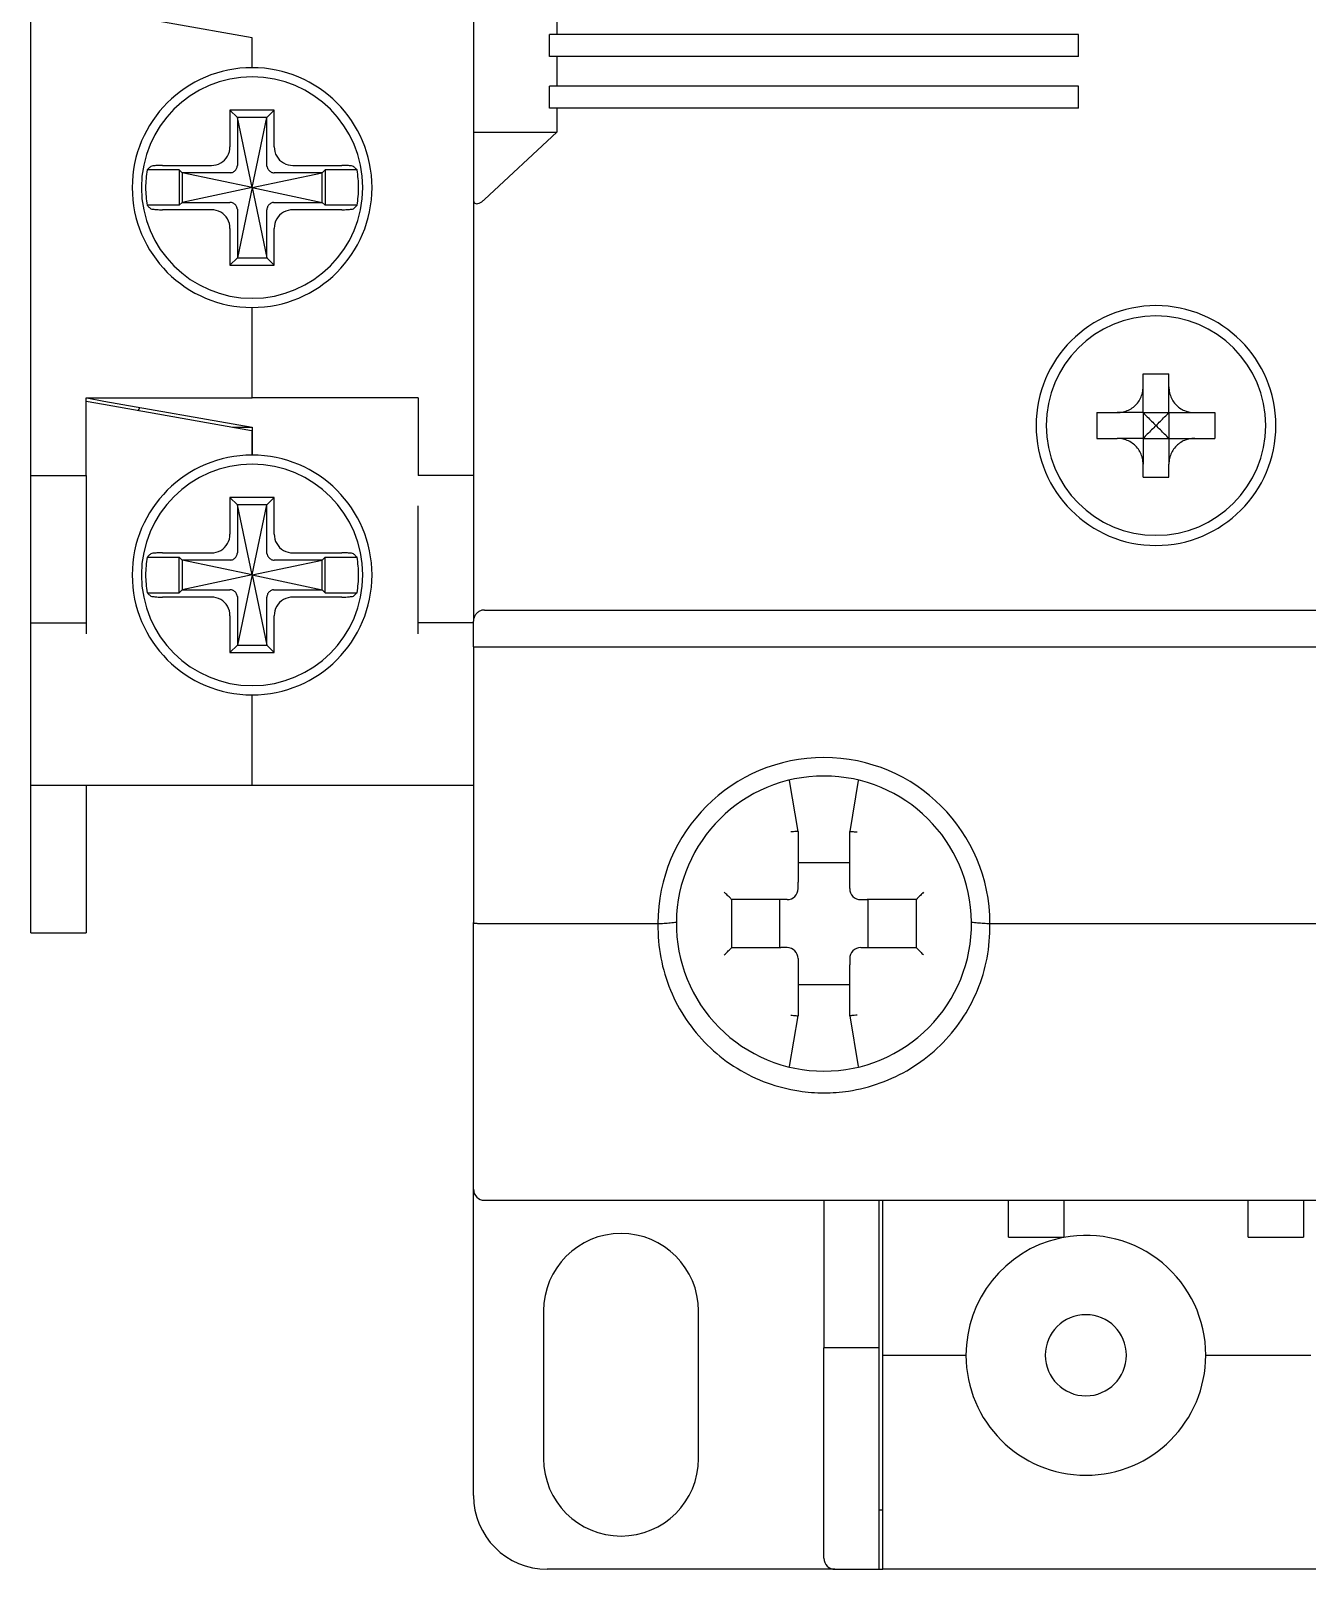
# Model space of a CAD drawing. Header units: millimetres. Extents: x 0 to 3804, y 0 to 2690.
# Drawn here: x 2008.78 to 2043.38, y 1877.71 to 1919.41 of the extents above; entities that cross this region are included whole.
import ezdxf

# ---------------------------------------------------------------- set-up
doc = ezdxf.new("R2010")
doc.units = ezdxf.units.MM
doc.linetypes.add('HIDDEN', pattern=[9.525, 6.35, -3.175])
doc.layers.add('도면층1', color=3, linetype='Continuous')
doc.layers.add('도면층2', color=3, linetype='HIDDEN')

msp = doc.modelspace()

# ---------------------------------------------------------------- linework, layer by layer
at = {"color": 7, "linetype": 'Continuous'}
for p, q in [((2023.038, 1920.105), (2023.038, 1919.305)), ((2037.175, 1919.305), (2022.838, 1919.305)), ((2022.838, 1918.705), (2022.838, 1919.305)), ((2037.175, 1918.705), (2037.175, 1919.305)), ((2037.175, 1918.705), (2022.838, 1918.705)), ((2023.038, 1918.705), (2023.038, 1917.905)), ((2037.175, 1917.905), (2022.838, 1917.905)), ((2022.838, 1917.305), (2022.838, 1917.905)), ((2037.175, 1917.305), (2037.175, 1917.905)), ((2037.175, 1917.305), (2022.838, 1917.305)), ((2023.038, 1917.305), (2023.038, 1916.655)), ((2020.775, 1916.655), (2023.038, 1916.655)), ((2023.038, 1916.655), (2021.075, 1914.834)), ((2038.925, 1910.105), (2039.625, 1910.105)), ((2038.925, 1909.755), (2038.925, 1910.105)), ((2039.625, 1909.755), (2039.625, 1910.105)), ((2038.925, 1909.055), (2038.925, 1909.755)), ((2039.625, 1909.055), (2039.625, 1909.755)), ((2037.675, 1909.055), (2038.225, 1909.055)), ((2037.675, 1909.055), (2037.675, 1908.355)), ((2038.925, 1909.055), (2038.225, 1909.055)), ((2038.925, 1909.055), (2039.625, 1909.055)), ((2038.925, 1909.055), (2038.925, 1908.355)), ((2039.625, 1909.055), (2040.325, 1909.055)), ((2039.625, 1909.055), (2039.625, 1908.355)), ((2040.325, 1909.055), (2040.875, 1909.055)), ((2040.875, 1909.055), (2040.875, 1908.355)), ((2037.675, 1908.355), (2038.225, 1908.355)), ((2038.925, 1908.355), (2038.225, 1908.355)), ((2038.925, 1908.355), (2039.625, 1908.355)), ((2038.925, 1908.355), (2038.925, 1907.655)), ((2039.625, 1908.355), (2039.625, 1907.655)), ((2039.625, 1908.355), (2040.325, 1908.355)), ((2040.325, 1908.355), (2040.875, 1908.355)), ((2038.925, 1907.305), (2038.925, 1907.655)), ((2039.625, 1907.305), (2039.625, 1907.655)), ((2038.925, 1907.305), (2039.625, 1907.305))]:
    msp.add_line(p, q, dxfattribs=at)
for radius, start, end in [(3.25, 0, 180), (2.975, 0, 180), (3.25, 180, 0), (2.975, 180, 0)]:
    msp.add_arc((2039.275, 1908.705), radius, start, end, dxfattribs=at)
for points, knots in [([(2020.775, 1914.834), (2020.775, 1914.813), (2020.779, 1914.775), (2020.812, 1914.726), (2020.87, 1914.714), (2020.934, 1914.732), (2021.005, 1914.773), (2021.051, 1914.812), (2021.075, 1914.834)], [0, 0, 0, 0, 0.062268, 0.1126696, 0.1635, 0.2276367, 0.309919, 0.4079756, 0.4079756, 0.4079756, 0.4079756]), ([(2038.225, 1909.055), (2038.279, 1909.055), (2038.386, 1909.067), (2038.536, 1909.119), (2038.669, 1909.202), (2038.779, 1909.312), (2038.862, 1909.445), (2038.914, 1909.595), (2038.925, 1909.702), (2038.925, 1909.755)], [0, 0, 0, 0, 0.161022, 0.318559, 0.472641, 0.627515, 0.781598, 0.939134, 1.100156, 1.100156, 1.100156, 1.100156]), ([(2039.625, 1909.755), (2039.625, 1909.702), (2039.637, 1909.595), (2039.689, 1909.445), (2039.772, 1909.312), (2039.882, 1909.202), (2040.015, 1909.119), (2040.165, 1909.067), (2040.272, 1909.055), (2040.325, 1909.055)], [0, 0, 0, 0, 0.161022, 0.318559, 0.472641, 0.627515, 0.781598, 0.939134, 1.100156, 1.100156, 1.100156, 1.100156]), ([(2038.925, 1909.055), (2038.964, 1909.017), (2039.041, 1908.94), (2039.157, 1908.823), (2039.236, 1908.745), (2039.275, 1908.705)], [0, 0, 0, 0, 0.1618825, 0.327047, 0.4949747, 0.4949747, 0.4949747, 0.4949747]), ([(2039.275, 1908.705), (2039.315, 1908.745), (2039.394, 1908.823), (2039.51, 1908.94), (2039.587, 1909.017), (2039.625, 1909.055)], [0, 0, 0, 0, 0.1679429, 0.3331074, 0.4949747, 0.4949747, 0.4949747, 0.4949747]), ([(2039.275, 1908.705), (2039.236, 1908.666), (2039.157, 1908.587), (2039.041, 1908.471), (2038.964, 1908.394), (2038.925, 1908.355)], [0, 0, 0, 0, 0.1679277, 0.3330923, 0.4949747, 0.4949747, 0.4949747, 0.4949747]), ([(2039.625, 1908.355), (2039.587, 1908.394), (2039.51, 1908.471), (2039.394, 1908.587), (2039.315, 1908.666), (2039.275, 1908.705)], [0, 0, 0, 0, 0.1618624, 0.3270268, 0.4949747, 0.4949747, 0.4949747, 0.4949747]), ([(2038.925, 1907.655), (2038.925, 1907.709), (2038.914, 1907.816), (2038.862, 1907.966), (2038.779, 1908.099), (2038.669, 1908.209), (2038.536, 1908.292), (2038.386, 1908.344), (2038.279, 1908.355), (2038.225, 1908.355)], [0, 0, 0, 0, 0.161022, 0.318559, 0.472641, 0.627515, 0.781598, 0.939134, 1.100156, 1.100156, 1.100156, 1.100156]), ([(2040.325, 1908.355), (2040.272, 1908.355), (2040.165, 1908.344), (2040.015, 1908.292), (2039.882, 1908.209), (2039.772, 1908.099), (2039.689, 1907.966), (2039.637, 1907.816), (2039.625, 1907.709), (2039.625, 1907.655)], [0, 0, 0, 0, 0.161022, 0.318559, 0.472641, 0.627515, 0.781598, 0.939134, 1.100156, 1.100156, 1.100156, 1.100156])]:
    msp.add_open_spline(points, degree=3, knots=knots, dxfattribs=at)
at = {"layer": '도면층1', "color": 7, "linetype": 'Continuous'}
for p, q in [((2008.775, 1907.355), (2008.775, 1954.055)), ((2020.775, 1942.705), (2020.775, 1918.705)), ((2014.775, 1919.212), (2010.275, 1920.005)), ((2014.775, 1919.212), (2010.275, 1920.005)), ((2014.775, 1918.405), (2014.775, 1919.212)), ((2014.775, 1918.405), (2014.775, 1919.212)), ((2020.775, 1918.705), (2020.775, 1917.032)), ((2014.375, 1917.055), (2014.175, 1917.255)), ((2014.175, 1917.255), (2014.175, 1916.26)), ((2015.375, 1917.255), (2014.175, 1917.255)), ((2014.775, 1915.155), (2014.375, 1917.055)), ((2015.175, 1917.055), (2014.375, 1917.055)), ((2014.375, 1917.055), (2014.375, 1915.757)), ((2014.775, 1915.155), (2015.175, 1917.055)), ((2015.175, 1917.055), (2015.375, 1917.255)), ((2015.175, 1915.757), (2015.175, 1917.055)), ((2015.375, 1916.26), (2015.375, 1917.255)), ((2020.775, 1917.032), (2020.775, 1903.405)), ((2012.342, 1915.755), (2013.671, 1915.755)), ((2015.88, 1915.755), (2017.209, 1915.755)), ((2012.795, 1915.635), (2011.929, 1915.635)), ((2012.795, 1915.635), (2012.795, 1914.675)), ((2012.875, 1915.555), (2012.795, 1915.635)), ((2014.775, 1915.155), (2012.875, 1915.555)), ((2014.173, 1915.555), (2012.875, 1915.555)), ((2012.875, 1915.555), (2012.875, 1914.755)), ((2014.775, 1915.155), (2016.675, 1915.555)), ((2016.675, 1915.555), (2015.377, 1915.555)), ((2016.675, 1915.555), (2016.755, 1915.635)), ((2016.675, 1914.755), (2016.675, 1915.555)), ((2017.622, 1915.635), (2016.755, 1915.635)), ((2016.755, 1915.635), (2016.755, 1914.675)), ((2014.775, 1915.155), (2012.875, 1914.755)), ((2014.775, 1915.155), (2014.375, 1913.255)), ((2014.775, 1915.155), (2015.175, 1913.255)), ((2014.775, 1915.155), (2016.675, 1914.755)), ((2012.795, 1914.675), (2011.929, 1914.675)), ((2013.671, 1914.555), (2012.342, 1914.555)), ((2012.875, 1914.755), (2012.795, 1914.675)), ((2012.875, 1914.755), (2014.173, 1914.755)), ((2014.375, 1914.553), (2014.375, 1913.255)), ((2015.175, 1913.255), (2015.175, 1914.553)), ((2015.377, 1914.755), (2016.675, 1914.755)), ((2017.209, 1914.555), (2015.88, 1914.555)), ((2016.675, 1914.755), (2016.755, 1914.675)), ((2017.622, 1914.675), (2016.755, 1914.675)), ((2014.175, 1914.05), (2014.175, 1913.055)), ((2015.375, 1913.055), (2015.375, 1914.05)), ((2014.375, 1913.255), (2014.175, 1913.055)), ((2014.375, 1913.255), (2015.175, 1913.255)), ((2015.175, 1913.255), (2015.375, 1913.055)), ((2014.175, 1913.055), (2015.375, 1913.055)), ((2014.775, 1909.455), (2014.775, 1911.905)), ((2014.775, 1909.455), (2014.775, 1911.905)), ((2038.925, 1909.755), (2038.925, 1910.105)), ((2038.925, 1910.105), (2039.625, 1910.105)), ((2039.625, 1909.755), (2039.625, 1910.105)), ((2010.275, 1909.455), (2014.775, 1909.455)), ((2010.275, 1907.355), (2010.275, 1909.455)), ((2010.293, 1909.452), (2010.76, 1909.37)), ((2019.275, 1909.455), (2014.775, 1909.455)), ((2038.925, 1909.055), (2038.925, 1909.755)), ((2039.625, 1909.055), (2039.625, 1909.755)), ((2010.743, 1909.273), (2010.275, 1909.355)), ((2014.758, 1908.565), (2010.743, 1909.273)), ((2010.76, 1909.37), (2014.775, 1908.662)), ((2037.675, 1909.055), (2037.675, 1908.355)), ((2037.675, 1909.055), (2038.225, 1909.055)), ((2038.925, 1909.055), (2038.225, 1909.055)), ((2038.925, 1909.055), (2038.925, 1908.355)), ((2038.925, 1909.055), (2039.625, 1909.055)), ((2039.625, 1909.055), (2040.325, 1909.055)), ((2039.625, 1909.055), (2039.625, 1908.355)), ((2040.325, 1909.055), (2040.875, 1909.055)), ((2040.875, 1909.055), (2040.875, 1908.355)), ((2014.775, 1908.655), (2014.245, 1908.655)), ((2014.775, 1908.662), (2014.775, 1908.562)), ((2014.775, 1908.562), (2014.758, 1908.565)), ((2014.775, 1908.562), (2014.775, 1907.905)), ((2014.775, 1907.905), (2014.775, 1908.562)), ((2037.675, 1908.355), (2038.225, 1908.355)), ((2038.925, 1908.355), (2038.225, 1908.355)), ((2038.925, 1908.355), (2038.925, 1907.655)), ((2038.925, 1908.355), (2039.625, 1908.355)), ((2039.625, 1908.355), (2040.325, 1908.355)), ((2039.625, 1908.355), (2039.625, 1907.655)), ((2040.325, 1908.355), (2040.875, 1908.355)), ((2038.925, 1907.305), (2038.925, 1907.655)), ((2039.625, 1907.305), (2039.625, 1907.655)), ((2008.775, 1903.355), (2008.775, 1907.355)), ((2008.775, 1907.355), (2010.275, 1907.355)), ((2010.275, 1907.355), (2010.275, 1903.355)), ((2038.925, 1907.305), (2039.625, 1907.305)), ((2014.175, 1906.755), (2014.175, 1905.76)), ((2014.375, 1906.555), (2014.175, 1906.755)), ((2015.375, 1906.755), (2014.175, 1906.755)), ((2014.775, 1904.655), (2014.375, 1906.555)), ((2014.375, 1906.555), (2014.375, 1905.257)), ((2015.175, 1906.555), (2014.375, 1906.555)), ((2014.775, 1904.655), (2015.175, 1906.555)), ((2015.175, 1906.555), (2015.375, 1906.755)), ((2015.175, 1905.257), (2015.175, 1906.555)), ((2015.375, 1905.76), (2015.375, 1906.755)), ((2011.929, 1905.135), (2012.795, 1905.135)), ((2012.342, 1905.255), (2013.671, 1905.255)), ((2012.795, 1904.175), (2012.795, 1905.135)), ((2012.875, 1905.055), (2012.795, 1905.135)), ((2014.775, 1904.655), (2012.875, 1905.055)), ((2014.173, 1905.055), (2012.875, 1905.055)), ((2012.875, 1905.055), (2012.875, 1904.255)), ((2014.775, 1904.655), (2016.675, 1905.055)), ((2016.675, 1905.055), (2015.377, 1905.055)), ((2015.88, 1905.255), (2017.209, 1905.255)), ((2016.675, 1905.055), (2016.755, 1905.135)), ((2016.675, 1904.255), (2016.675, 1905.055)), ((2016.755, 1905.135), (2017.622, 1905.135)), ((2016.755, 1904.175), (2016.755, 1905.135)), ((2014.775, 1904.655), (2012.875, 1904.255)), ((2014.775, 1904.655), (2014.375, 1902.755)), ((2014.775, 1904.655), (2015.175, 1902.755)), ((2014.775, 1904.655), (2016.675, 1904.255)), ((2011.929, 1904.175), (2012.795, 1904.175)), ((2013.671, 1904.055), (2012.342, 1904.055)), ((2012.875, 1904.255), (2012.795, 1904.175)), ((2012.875, 1904.255), (2014.173, 1904.255)), ((2014.375, 1904.053), (2014.375, 1902.755)), ((2015.175, 1902.755), (2015.175, 1904.053)), ((2015.377, 1904.255), (2016.675, 1904.255)), ((2017.209, 1904.055), (2015.88, 1904.055)), ((2016.675, 1904.255), (2016.755, 1904.175)), ((2016.755, 1904.175), (2017.622, 1904.175)), ((2021.075, 1903.705), (2075.475, 1903.705)), ((2008.775, 1903.355), (2010.275, 1903.355)), ((2008.775, 1903.055), (2008.775, 1903.355)), ((2010.275, 1903.355), (2010.275, 1903.055)), ((2014.175, 1903.55), (2014.175, 1902.555)), ((2015.375, 1902.555), (2015.375, 1903.55)), ((2020.775, 1902.705), (2020.775, 1903.405)), ((2008.775, 1898.955), (2008.775, 1903.055)), ((2014.375, 1902.755), (2014.175, 1902.555)), ((2014.175, 1902.555), (2015.375, 1902.555)), ((2014.375, 1902.755), (2015.175, 1902.755)), ((2015.175, 1902.755), (2015.375, 1902.555)), ((2020.775, 1902.705), (2075.775, 1902.705)), ((2020.775, 1902.705), (2020.775, 1895.232)), ((2014.775, 1898.955), (2014.775, 1901.405)), ((2014.775, 1898.955), (2014.775, 1901.405)), ((2029.575, 1897.705), (2029.344, 1899.081)), ((2031.207, 1899.081), (2030.975, 1897.705)), ((2008.775, 1894.955), (2008.775, 1898.955)), ((2008.775, 1898.955), (2010.275, 1898.955)), ((2010.275, 1898.955), (2010.275, 1894.955)), ((2010.275, 1898.955), (2014.775, 1898.955)), ((2014.775, 1898.955), (2020.775, 1898.955)), ((2029.575, 1897.705), (2029.575, 1896.326)), ((2029.575, 1897.705), (2029.575, 1896.326)), ((2030.975, 1896.326), (2030.975, 1897.705)), ((2030.975, 1896.326), (2030.975, 1897.705)), ((2030.975, 1896.855), (2029.575, 1896.855)), ((2029.575, 1896.155), (2029.575, 1896.326)), ((2030.975, 1896.155), (2030.975, 1896.326)), ((2029.105, 1895.855), (2027.775, 1895.855)), ((2029.105, 1895.855), (2027.775, 1895.855)), ((2027.775, 1894.555), (2027.775, 1895.855)), ((2029.075, 1895.855), (2029.075, 1894.555)), ((2029.275, 1895.855), (2029.105, 1895.855)), ((2031.275, 1895.855), (2031.446, 1895.855)), ((2032.775, 1895.855), (2031.446, 1895.855)), ((2032.775, 1895.855), (2031.446, 1895.855)), ((2031.475, 1894.555), (2031.475, 1895.855)), ((2032.775, 1895.855), (2032.775, 1894.555)), ((2008.775, 1894.955), (2010.275, 1894.955)), ((2020.775, 1888.005), (2020.775, 1895.232)), ((2020.775, 1888.005), (2020.775, 1895.232)), ((2021.075, 1895.205), (2025.775, 1895.205)), ((2034.775, 1895.205), (2043.775, 1895.205)), ((2027.775, 1894.555), (2029.105, 1894.555)), ((2027.775, 1894.555), (2029.105, 1894.555)), ((2029.275, 1894.555), (2029.105, 1894.555)), ((2031.275, 1894.555), (2031.446, 1894.555)), ((2031.446, 1894.555), (2032.775, 1894.555)), ((2031.446, 1894.555), (2032.775, 1894.555)), ((2029.575, 1894.255), (2029.575, 1894.085)), ((2029.575, 1894.085), (2029.575, 1892.705)), ((2029.575, 1894.085), (2029.575, 1892.705)), ((2030.975, 1894.255), (2030.975, 1894.085)), ((2030.975, 1892.705), (2030.975, 1894.085)), ((2030.975, 1892.705), (2030.975, 1894.085)), ((2029.575, 1893.555), (2030.975, 1893.555)), ((2029.344, 1891.33), (2029.575, 1892.705)), ((2030.975, 1892.705), (2031.207, 1891.33)), ((2020.775, 1879.705), (2020.775, 1888.005)), ((2021.075, 1887.705), (2075.475, 1887.705)), ((2030.275, 1887.705), (2030.275, 1883.705)), ((2031.775, 1883.705), (2031.775, 1887.705)), ((2031.875, 1883.705), (2031.875, 1887.705)), ((2035.275, 1886.705), (2035.275, 1887.705)), ((2036.775, 1887.705), (2036.775, 1886.705)), ((2041.775, 1886.705), (2041.775, 1887.705)), ((2043.275, 1887.705), (2043.275, 1886.705)), ((2035.275, 1886.705), (2036.775, 1886.705)), ((2041.775, 1886.705), (2043.275, 1886.705)), ((2022.675, 1884.705), (2022.675, 1880.705)), ((2026.875, 1880.705), (2026.875, 1884.705)), ((2030.275, 1878.005), (2030.275, 1883.705)), ((2031.775, 1883.705), (2030.275, 1883.705)), ((2031.775, 1883.505), (2031.775, 1883.705)), ((2031.875, 1883.505), (2031.875, 1883.705)), ((2031.775, 1877.705), (2031.775, 1883.505)), ((2031.875, 1877.705), (2031.875, 1883.505)), ((2031.875, 1883.505), (2034.125, 1883.505)), ((2040.625, 1883.505), (2043.475, 1883.505)), ((2031.875, 1879.305), (2031.775, 1879.305)), ((2030.575, 1877.705), (2022.775, 1877.705)), ((2030.575, 1877.705), (2031.775, 1877.705)), ((2031.775, 1877.705), (2031.875, 1877.705)), ((2064.675, 1877.705), (2031.875, 1877.705))]:
    msp.add_line(p, q, dxfattribs=at)
for centre, radius, start, end in [((2014.775, 1915.155), 3.25, 90, 270), ((2014.775, 1915.155), 3.25, 270, 90), ((2014.775, 1915.155), 3, 0, 180), ((2014.775, 1915.155), 2.886, 170.427, 180), ((2014.775, 1915.155), 2.886, 0, 9.573), ((2014.775, 1915.155), 3, 180, 0), ((2014.775, 1915.155), 2.886, 180, 189.573), ((2014.775, 1915.155), 2.886, 350.427, 0), ((2011.275, 1909.392), 0.5, 324.6211, 337.1222), ((2014.775, 1904.655), 3.25, 90, 270), ((2014.775, 1904.655), 3.25, 270, 90), ((2014.775, 1904.655), 3, 0, 180), ((2014.775, 1904.655), 2.886, 170.427, 180), ((2014.775, 1904.655), 2.886, 0, 9.573), ((2014.775, 1904.655), 3, 180, 0), ((2014.775, 1904.655), 2.886, 180, 189.573), ((2014.775, 1904.655), 2.886, 350.427, 0), ((2030.275, 1895.205), 4.5, 0, 180), ((2030.275, 1895.205), 4, 90, 179.4428), ((2030.275, 1895.205), 4, 0.5582, 90), ((2029.275, 1896.155), 0.3, 270, 0), ((2029.275, 1896.155), 0.3, 270, 0), ((2031.275, 1896.155), 0.3, 180, 270), ((2031.275, 1896.155), 0.3, 180, 270), ((2030.275, 1895.205), 4, 179.4428, 270), ((2030.275, 1895.205), 4, 270, 0.5582), ((2029.275, 1894.255), 0.3, 0, 90), ((2029.275, 1894.255), 0.3, 0, 90), ((2031.275, 1894.255), 0.3, 90, 180), ((2031.275, 1894.255), 0.3, 90, 180), ((2021.075, 1888.005), 0.3, 180, 270), ((2024.775, 1884.705), 2.1, 0, 180), ((2037.375, 1883.505), 3.25, 102.8571, 180), ((2037.375, 1883.505), 3.25, 100.6423, 102.8571), ((2037.375, 1883.505), 3.25, 0, 100.6423), ((2037.375, 1883.505), 1.1, 0, 180), ((2037.375, 1883.505), 3.25, 180, 0), ((2037.375, 1883.505), 1.1, 180, 0), ((2024.775, 1880.705), 2.1, 180, 0), ((2022.775, 1879.705), 2, 180, 270), ((2030.575, 1878.005), 0.3, 180, 270)]:
    msp.add_arc(centre, radius, start, end, dxfattribs=at)
for points, knots in [([(2013.671, 1915.755), (2013.758, 1915.755), (2013.936, 1915.8), (2014.13, 1915.994), (2014.175, 1916.172), (2014.175, 1916.26)], [0, 0, 0, 0, 0.2633827, 0.5223901, 0.7862196, 0.7862196, 0.7862196, 0.7862196]), ([(2015.375, 1916.26), (2015.375, 1916.172), (2015.42, 1915.994), (2015.614, 1915.8), (2015.792, 1915.755), (2015.88, 1915.755)], [0, 0, 0, 0, 0.2633387, 0.5224242, 0.7862196, 0.7862196, 0.7862196, 0.7862196]), ([(2012.029, 1915.728), (2012.018, 1915.718), (2011.996, 1915.697), (2011.962, 1915.666), (2011.94, 1915.646), (2011.929, 1915.635)], [0, 0, 0, 0, 0.0455378, 0.0909437, 0.1362268, 0.1362268, 0.1362268, 0.1362268]), ([(2012.342, 1915.755), (2012.293, 1915.755), (2012.204, 1915.755), (2012.104, 1915.742), (2012.042, 1915.74), (2012.029, 1915.728)], [0, 0, 0, 0, 0.1476378, 0.2614907, 0.3149616, 0.3149616, 0.3149616, 0.3149616]), ([(2014.198, 1915.557), (2014.227, 1915.561), (2014.284, 1915.583), (2014.348, 1915.647), (2014.37, 1915.704), (2014.374, 1915.733)], [0, 0, 0, 0, 0.0874412, 0.1770622, 0.2645034, 0.2645034, 0.2645034, 0.2645034]), ([(2014.374, 1915.733), (2014.374, 1915.736), (2014.375, 1915.741), (2014.375, 1915.749), (2014.375, 1915.755), (2014.375, 1915.757)], [0, 0, 0, 0, 0.00795294, 0.0160539, 0.02427723, 0.02427723, 0.02427723, 0.02427723]), ([(2015.177, 1915.733), (2015.177, 1915.736), (2015.176, 1915.741), (2015.176, 1915.749), (2015.175, 1915.755), (2015.175, 1915.757)], [0, 0, 0, 0, 0.00795294, 0.0160539, 0.02427723, 0.02427723, 0.02427723, 0.02427723]), ([(2015.177, 1915.733), (2015.181, 1915.704), (2015.203, 1915.647), (2015.267, 1915.583), (2015.324, 1915.561), (2015.353, 1915.557)], [0, 0, 0, 0, 0.0874412, 0.1770622, 0.2645034, 0.2645034, 0.2645034, 0.2645034]), ([(2017.522, 1915.728), (2017.508, 1915.74), (2017.447, 1915.742), (2017.347, 1915.755), (2017.258, 1915.755), (2017.209, 1915.755)], [0, 0, 0, 0, 0.0534709, 0.1673238, 0.3149616, 0.3149616, 0.3149616, 0.3149616]), ([(2017.622, 1915.635), (2017.611, 1915.646), (2017.589, 1915.666), (2017.555, 1915.697), (2017.533, 1915.718), (2017.522, 1915.728)], [0, 0, 0, 0, 0.0452818, 0.0906877, 0.1362268, 0.1362268, 0.1362268, 0.1362268]), ([(2014.198, 1915.557), (2014.195, 1915.557), (2014.19, 1915.556), (2014.182, 1915.555), (2014.176, 1915.555), (2014.173, 1915.555)], [0, 0, 0, 0, 0.00795294, 0.0160539, 0.02427723, 0.02427723, 0.02427723, 0.02427723]), ([(2015.353, 1915.557), (2015.356, 1915.557), (2015.361, 1915.556), (2015.369, 1915.555), (2015.375, 1915.555), (2015.377, 1915.555)], [0, 0, 0, 0, 0.00795294, 0.0160539, 0.02427723, 0.02427723, 0.02427723, 0.02427723]), ([(2011.929, 1914.675), (2011.94, 1914.665), (2011.962, 1914.644), (2011.996, 1914.613), (2012.018, 1914.593), (2012.029, 1914.583)], [0, 0, 0, 0, 0.0452818, 0.0906877, 0.1362268, 0.1362268, 0.1362268, 0.1362268]), ([(2012.029, 1914.583), (2012.042, 1914.571), (2012.104, 1914.569), (2012.204, 1914.555), (2012.293, 1914.555), (2012.342, 1914.555)], [0, 0, 0, 0, 0.0534709, 0.1673238, 0.3149616, 0.3149616, 0.3149616, 0.3149616]), ([(2014.175, 1914.05), (2014.175, 1914.138), (2014.131, 1914.316), (2013.937, 1914.51), (2013.758, 1914.555), (2013.671, 1914.555)], [0, 0, 0, 0, 0.2633384, 0.5224244, 0.7862196, 0.7862196, 0.7862196, 0.7862196]), ([(2014.198, 1914.754), (2014.195, 1914.754), (2014.19, 1914.755), (2014.182, 1914.755), (2014.176, 1914.755), (2014.173, 1914.755)], [0, 0, 0, 0, 0.00795294, 0.0160539, 0.02427723, 0.02427723, 0.02427723, 0.02427723]), ([(2014.374, 1914.578), (2014.37, 1914.606), (2014.348, 1914.664), (2014.284, 1914.727), (2014.227, 1914.75), (2014.198, 1914.754)], [0, 0, 0, 0, 0.0874412, 0.1770622, 0.2645034, 0.2645034, 0.2645034, 0.2645034]), ([(2014.374, 1914.578), (2014.374, 1914.575), (2014.375, 1914.57), (2014.375, 1914.562), (2014.375, 1914.556), (2014.375, 1914.553)], [0, 0, 0, 0, 0.00795294, 0.0160539, 0.02427723, 0.02427723, 0.02427723, 0.02427723]), ([(2015.177, 1914.578), (2015.177, 1914.575), (2015.176, 1914.57), (2015.176, 1914.562), (2015.175, 1914.556), (2015.175, 1914.553)], [0, 0, 0, 0, 0.00795294, 0.0160539, 0.02427723, 0.02427723, 0.02427723, 0.02427723]), ([(2015.353, 1914.754), (2015.324, 1914.75), (2015.267, 1914.727), (2015.203, 1914.664), (2015.181, 1914.606), (2015.177, 1914.578)], [0, 0, 0, 0, 0.0874412, 0.1770622, 0.2645034, 0.2645034, 0.2645034, 0.2645034]), ([(2015.353, 1914.754), (2015.356, 1914.754), (2015.361, 1914.755), (2015.369, 1914.755), (2015.375, 1914.755), (2015.377, 1914.755)], [0, 0, 0, 0, 0.00795294, 0.0160539, 0.02427723, 0.02427723, 0.02427723, 0.02427723]), ([(2015.88, 1914.555), (2015.793, 1914.555), (2015.615, 1914.51), (2015.42, 1914.317), (2015.375, 1914.138), (2015.375, 1914.05)], [0, 0, 0, 0, 0.2632905, 0.5224615, 0.7862195, 0.7862195, 0.7862195, 0.7862195]), ([(2017.209, 1914.555), (2017.258, 1914.555), (2017.347, 1914.555), (2017.447, 1914.569), (2017.508, 1914.571), (2017.522, 1914.583)], [0, 0, 0, 0, 0.1476378, 0.2614907, 0.3149616, 0.3149616, 0.3149616, 0.3149616]), ([(2017.522, 1914.583), (2017.533, 1914.593), (2017.555, 1914.613), (2017.589, 1914.644), (2017.611, 1914.665), (2017.622, 1914.675)], [0, 0, 0, 0, 0.0455378, 0.0909437, 0.1362268, 0.1362268, 0.1362268, 0.1362268]), ([(2038.225, 1909.055), (2038.279, 1909.055), (2038.386, 1909.067), (2038.536, 1909.119), (2038.669, 1909.202), (2038.779, 1909.312), (2038.862, 1909.445), (2038.914, 1909.595), (2038.925, 1909.702), (2038.925, 1909.755)], [0, 0, 0, 0, 0.161022, 0.318559, 0.472641, 0.627515, 0.781598, 0.939134, 1.100156, 1.100156, 1.100156, 1.100156]), ([(2039.625, 1909.755), (2039.625, 1909.702), (2039.637, 1909.595), (2039.689, 1909.445), (2039.772, 1909.312), (2039.882, 1909.202), (2040.015, 1909.119), (2040.165, 1909.067), (2040.272, 1909.055), (2040.325, 1909.055)], [0, 0, 0, 0, 0.161022, 0.318559, 0.472641, 0.627515, 0.781598, 0.939134, 1.100156, 1.100156, 1.100156, 1.100156]), ([(2038.925, 1909.055), (2038.964, 1909.017), (2039.041, 1908.94), (2039.157, 1908.823), (2039.236, 1908.745), (2039.275, 1908.705)], [0, 0, 0, 0, 0.1618825, 0.327047, 0.4949747, 0.4949747, 0.4949747, 0.4949747]), ([(2039.275, 1908.705), (2039.315, 1908.745), (2039.394, 1908.823), (2039.51, 1908.94), (2039.587, 1909.017), (2039.625, 1909.055)], [0, 0, 0, 0, 0.1679429, 0.3331074, 0.4949747, 0.4949747, 0.4949747, 0.4949747]), ([(2039.275, 1908.705), (2039.236, 1908.666), (2039.157, 1908.587), (2039.041, 1908.471), (2038.964, 1908.394), (2038.925, 1908.355)], [0, 0, 0, 0, 0.1679277, 0.3330923, 0.4949747, 0.4949747, 0.4949747, 0.4949747]), ([(2039.625, 1908.355), (2039.587, 1908.394), (2039.51, 1908.471), (2039.394, 1908.587), (2039.315, 1908.666), (2039.275, 1908.705)], [0, 0, 0, 0, 0.1618624, 0.3270268, 0.4949747, 0.4949747, 0.4949747, 0.4949747]), ([(2038.925, 1907.655), (2038.925, 1907.709), (2038.914, 1907.816), (2038.862, 1907.966), (2038.779, 1908.099), (2038.669, 1908.209), (2038.536, 1908.292), (2038.386, 1908.344), (2038.279, 1908.355), (2038.225, 1908.355)], [0, 0, 0, 0, 0.161022, 0.318559, 0.472641, 0.627515, 0.781598, 0.939134, 1.100156, 1.100156, 1.100156, 1.100156]), ([(2040.325, 1908.355), (2040.272, 1908.355), (2040.165, 1908.344), (2040.015, 1908.292), (2039.882, 1908.209), (2039.772, 1908.099), (2039.689, 1907.966), (2039.637, 1907.816), (2039.625, 1907.709), (2039.625, 1907.655)], [0, 0, 0, 0, 0.161022, 0.318558, 0.472641, 0.627515, 0.781598, 0.939134, 1.100156, 1.100156, 1.100156, 1.100156]), ([(2013.671, 1905.255), (2013.758, 1905.255), (2013.936, 1905.3), (2014.13, 1905.494), (2014.175, 1905.672), (2014.175, 1905.76)], [0, 0, 0, 0, 0.2632905, 0.5224615, 0.7862195, 0.7862195, 0.7862195, 0.7862195]), ([(2015.375, 1905.76), (2015.375, 1905.672), (2015.42, 1905.494), (2015.614, 1905.3), (2015.792, 1905.255), (2015.88, 1905.255)], [0, 0, 0, 0, 0.2633384, 0.5224244, 0.7862196, 0.7862196, 0.7862196, 0.7862196]), ([(2012.029, 1905.228), (2012.018, 1905.218), (2011.996, 1905.197), (2011.962, 1905.166), (2011.94, 1905.146), (2011.929, 1905.135)], [0, 0, 0, 0, 0.0455378, 0.0909437, 0.1362268, 0.1362268, 0.1362268, 0.1362268]), ([(2012.342, 1905.255), (2012.293, 1905.255), (2012.204, 1905.255), (2012.104, 1905.242), (2012.042, 1905.24), (2012.029, 1905.228)], [0, 0, 0, 0, 0.1476378, 0.2614907, 0.3149616, 0.3149616, 0.3149616, 0.3149616]), ([(2014.198, 1905.057), (2014.195, 1905.057), (2014.19, 1905.056), (2014.182, 1905.055), (2014.176, 1905.055), (2014.173, 1905.055)], [0, 0, 0, 0, 0.00795294, 0.0160539, 0.02427723, 0.02427723, 0.02427723, 0.02427723]), ([(2014.198, 1905.057), (2014.227, 1905.061), (2014.284, 1905.083), (2014.348, 1905.147), (2014.37, 1905.204), (2014.374, 1905.233)], [0, 0, 0, 0, 0.0874412, 0.1770622, 0.2645034, 0.2645034, 0.2645034, 0.2645034]), ([(2014.374, 1905.233), (2014.374, 1905.236), (2014.375, 1905.241), (2014.375, 1905.249), (2014.375, 1905.255), (2014.375, 1905.257)], [0, 0, 0, 0, 0.00795294, 0.0160539, 0.02427723, 0.02427723, 0.02427723, 0.02427723]), ([(2015.177, 1905.233), (2015.177, 1905.236), (2015.176, 1905.241), (2015.176, 1905.249), (2015.175, 1905.255), (2015.175, 1905.257)], [0, 0, 0, 0, 0.00795294, 0.0160539, 0.02427723, 0.02427723, 0.02427723, 0.02427723]), ([(2015.177, 1905.233), (2015.181, 1905.204), (2015.203, 1905.147), (2015.267, 1905.083), (2015.324, 1905.061), (2015.353, 1905.057)], [0, 0, 0, 0, 0.0874412, 0.1770622, 0.2645034, 0.2645034, 0.2645034, 0.2645034]), ([(2015.353, 1905.057), (2015.356, 1905.057), (2015.361, 1905.056), (2015.369, 1905.055), (2015.375, 1905.055), (2015.377, 1905.055)], [0, 0, 0, 0, 0.00795294, 0.0160539, 0.02427723, 0.02427723, 0.02427723, 0.02427723]), ([(2017.522, 1905.228), (2017.508, 1905.24), (2017.447, 1905.242), (2017.347, 1905.255), (2017.258, 1905.255), (2017.209, 1905.255)], [0, 0, 0, 0, 0.0534709, 0.1673238, 0.3149616, 0.3149616, 0.3149616, 0.3149616]), ([(2017.622, 1905.135), (2017.611, 1905.146), (2017.589, 1905.166), (2017.555, 1905.197), (2017.533, 1905.218), (2017.522, 1905.228)], [0, 0, 0, 0, 0.0452818, 0.0906877, 0.1362268, 0.1362268, 0.1362268, 0.1362268]), ([(2011.929, 1904.175), (2011.94, 1904.165), (2011.962, 1904.144), (2011.996, 1904.113), (2012.018, 1904.093), (2012.029, 1904.083)], [0, 0, 0, 0, 0.0452818, 0.0906877, 0.1362268, 0.1362268, 0.1362268, 0.1362268]), ([(2012.029, 1904.083), (2012.042, 1904.071), (2012.104, 1904.069), (2012.204, 1904.055), (2012.293, 1904.055), (2012.342, 1904.055)], [0, 0, 0, 0, 0.0534709, 0.1673238, 0.3149616, 0.3149616, 0.3149616, 0.3149616]), ([(2014.175, 1903.55), (2014.175, 1903.638), (2014.131, 1903.816), (2013.937, 1904.01), (2013.758, 1904.055), (2013.671, 1904.055)], [0, 0, 0, 0, 0.2633387, 0.5224242, 0.7862196, 0.7862196, 0.7862196, 0.7862196]), ([(2014.198, 1904.254), (2014.195, 1904.254), (2014.19, 1904.255), (2014.182, 1904.255), (2014.176, 1904.255), (2014.173, 1904.255)], [0, 0, 0, 0, 0.00795294, 0.0160539, 0.02427723, 0.02427723, 0.02427723, 0.02427723]), ([(2014.374, 1904.078), (2014.37, 1904.106), (2014.348, 1904.164), (2014.284, 1904.227), (2014.227, 1904.25), (2014.198, 1904.254)], [0, 0, 0, 0, 0.0874412, 0.1770622, 0.2645034, 0.2645034, 0.2645034, 0.2645034]), ([(2014.374, 1904.078), (2014.374, 1904.075), (2014.375, 1904.07), (2014.375, 1904.062), (2014.375, 1904.056), (2014.375, 1904.053)], [0, 0, 0, 0, 0.00795294, 0.0160539, 0.02427723, 0.02427723, 0.02427723, 0.02427723]), ([(2015.177, 1904.078), (2015.177, 1904.075), (2015.176, 1904.07), (2015.176, 1904.062), (2015.175, 1904.056), (2015.175, 1904.053)], [0, 0, 0, 0, 0.00795294, 0.0160539, 0.02427723, 0.02427723, 0.02427723, 0.02427723]), ([(2015.353, 1904.254), (2015.324, 1904.25), (2015.267, 1904.227), (2015.203, 1904.164), (2015.181, 1904.106), (2015.177, 1904.078)], [0, 0, 0, 0, 0.0874412, 0.1770622, 0.2645034, 0.2645034, 0.2645034, 0.2645034]), ([(2015.353, 1904.254), (2015.356, 1904.254), (2015.361, 1904.255), (2015.369, 1904.255), (2015.375, 1904.255), (2015.377, 1904.255)], [0, 0, 0, 0, 0.00795294, 0.0160539, 0.02427723, 0.02427723, 0.02427723, 0.02427723]), ([(2015.88, 1904.055), (2015.793, 1904.055), (2015.615, 1904.01), (2015.42, 1903.817), (2015.375, 1903.638), (2015.375, 1903.55)], [0, 0, 0, 0, 0.2633827, 0.5223901, 0.7862196, 0.7862196, 0.7862196, 0.7862196]), ([(2017.209, 1904.055), (2017.258, 1904.055), (2017.347, 1904.055), (2017.447, 1904.069), (2017.508, 1904.071), (2017.522, 1904.083)], [0, 0, 0, 0, 0.1476378, 0.2614907, 0.3149616, 0.3149616, 0.3149616, 0.3149616]), ([(2017.522, 1904.083), (2017.533, 1904.093), (2017.555, 1904.113), (2017.589, 1904.144), (2017.611, 1904.165), (2017.622, 1904.175)], [0, 0, 0, 0, 0.0455378, 0.0909437, 0.1362268, 0.1362268, 0.1362268, 0.1362268]), ([(2021.075, 1903.705), (2021.044, 1903.705), (2020.982, 1903.696), (2020.898, 1903.653), (2020.831, 1903.588), (2020.786, 1903.503), (2020.775, 1903.438), (2020.775, 1903.405)], [0, 0, 0, 0, 0.0931303, 0.1862659, 0.2768279, 0.3704977, 0.4692985, 0.4692985, 0.4692985, 0.4692985]), ([(2029.575, 1897.705), (2029.57, 1897.705), (2029.551, 1897.703), (2029.51, 1897.7), (2029.448, 1897.695), (2029.401, 1897.691), (2029.375, 1897.689)], [0, 0, 0, 0, 0.0153317, 0.058919, 0.1240255, 0.2006966, 0.2006966, 0.2006966, 0.2006966]), ([(2030.975, 1897.705), (2030.981, 1897.705), (2031, 1897.703), (2031.041, 1897.7), (2031.103, 1897.695), (2031.15, 1897.691), (2031.175, 1897.689)], [0, 0, 0, 0, 0.0153317, 0.058919, 0.1240255, 0.2006966, 0.2006966, 0.2006966, 0.2006966]), ([(2027.775, 1895.855), (2027.772, 1895.859), (2027.76, 1895.871), (2027.736, 1895.895), (2027.702, 1895.929), (2027.662, 1895.969), (2027.619, 1896.012), (2027.59, 1896.041), (2027.575, 1896.055)], [0, 0, 0, 0, 0.0149643, 0.0517887, 0.1018339, 0.1596822, 0.2213271, 0.2828427, 0.2828427, 0.2828427, 0.2828427]), ([(2032.975, 1896.055), (2032.961, 1896.041), (2032.932, 1896.012), (2032.889, 1895.969), (2032.849, 1895.929), (2032.815, 1895.895), (2032.791, 1895.871), (2032.779, 1895.859), (2032.775, 1895.855)], [0, 0, 0, 0, 0.0615156, 0.1231606, 0.1810088, 0.231054, 0.2678784, 0.2828427, 0.2828427, 0.2828427, 0.2828427]), ([(2020.775, 1895.232), (2020.775, 1895.223), (2020.82, 1895.22), (2020.869, 1895.21), (2020.968, 1895.207), (2021.037, 1895.205), (2021.075, 1895.205)], [0, 0, 0, 0, 0.0248578, 0.0903121, 0.1878135, 0.3028517, 0.3028517, 0.3028517, 0.3028517]), ([(2025.775, 1895.205), (2025.832, 1895.21), (2025.944, 1895.212), (2026.11, 1895.229), (2026.221, 1895.239), (2026.276, 1895.244)], [0, 0, 0, 0, 0.168819, 0.3361386, 0.5017611, 0.5017611, 0.5017611, 0.5017611]), ([(2025.776, 1895.205), (2025.775, 1895.162), (2025.774, 1894.814), (2025.847, 1894.161), (2026.13, 1893.29), (2026.581, 1892.497), (2027.18, 1891.81), (2027.905, 1891.257), (2028.721, 1890.863), (2029.525, 1890.658), (2030.049, 1890.618), (2030.275, 1890.618)], [0, 0, 0, 0, 0.130937, 1.044186, 1.954991, 2.859112, 3.762926, 4.67151, 5.575891, 6.463527, 7.144069, 7.144069, 7.144069, 7.144069]), ([(2030.275, 1890.618), (2030.498, 1890.618), (2031.017, 1890.657), (2031.818, 1890.859), (2032.636, 1891.251), (2033.363, 1891.803), (2033.965, 1892.489), (2034.418, 1893.283), (2034.703, 1894.154), (2034.777, 1894.809), (2034.776, 1895.16), (2034.775, 1895.205)], [0, 0, 0, 0, 0.666683, 1.555472, 2.461017, 3.370722, 4.275631, 5.18091, 6.092917, 7.007321, 7.144067, 7.144067, 7.144067, 7.144067]), ([(2034.275, 1895.244), (2034.33, 1895.239), (2034.441, 1895.23), (2034.607, 1895.213), (2034.719, 1895.21), (2034.775, 1895.205)], [0, 0, 0, 0, 0.165564, 0.3328837, 0.5017573, 0.5017573, 0.5017573, 0.5017573]), ([(2027.575, 1894.355), (2027.59, 1894.37), (2027.619, 1894.399), (2027.662, 1894.442), (2027.702, 1894.481), (2027.736, 1894.516), (2027.76, 1894.54), (2027.772, 1894.552), (2027.775, 1894.555)], [0, 0, 0, 0, 0.0615156, 0.1231606, 0.1810088, 0.231054, 0.2678784, 0.2828427, 0.2828427, 0.2828427, 0.2828427]), ([(2032.775, 1894.555), (2032.779, 1894.552), (2032.791, 1894.54), (2032.815, 1894.516), (2032.849, 1894.481), (2032.889, 1894.442), (2032.932, 1894.399), (2032.961, 1894.37), (2032.975, 1894.355)], [0, 0, 0, 0, 0.0149643, 0.0517887, 0.1018339, 0.1596822, 0.2213271, 0.2828427, 0.2828427, 0.2828427, 0.2828427]), ([(2029.375, 1892.722), (2029.401, 1892.72), (2029.448, 1892.716), (2029.51, 1892.711), (2029.551, 1892.707), (2029.57, 1892.706), (2029.575, 1892.705)], [0, 0, 0, 0, 0.0766711, 0.1417776, 0.1853649, 0.2006966, 0.2006966, 0.2006966, 0.2006966]), ([(2031.175, 1892.722), (2031.15, 1892.72), (2031.103, 1892.716), (2031.041, 1892.711), (2031, 1892.707), (2030.981, 1892.706), (2030.975, 1892.705)], [0, 0, 0, 0, 0.0766711, 0.1417776, 0.1853649, 0.2006966, 0.2006966, 0.2006966, 0.2006966])]:
    msp.add_open_spline(points, degree=3, knots=knots, dxfattribs=at)
at = {"layer": '도면층2', "color": 7, "ltscale": 0.5}
for p, q in [((2019.275, 1909.455), (2019.275, 1907.355)), ((2019.275, 1903.355), (2019.275, 1907.355)), ((2020.775, 1907.355), (2019.275, 1907.355)), ((2020.775, 1903.355), (2019.275, 1903.355)), ((2019.275, 1903.055), (2019.275, 1903.355))]:
    msp.add_line(p, q, dxfattribs=at)

doc.saveas('drawing.dxf')
